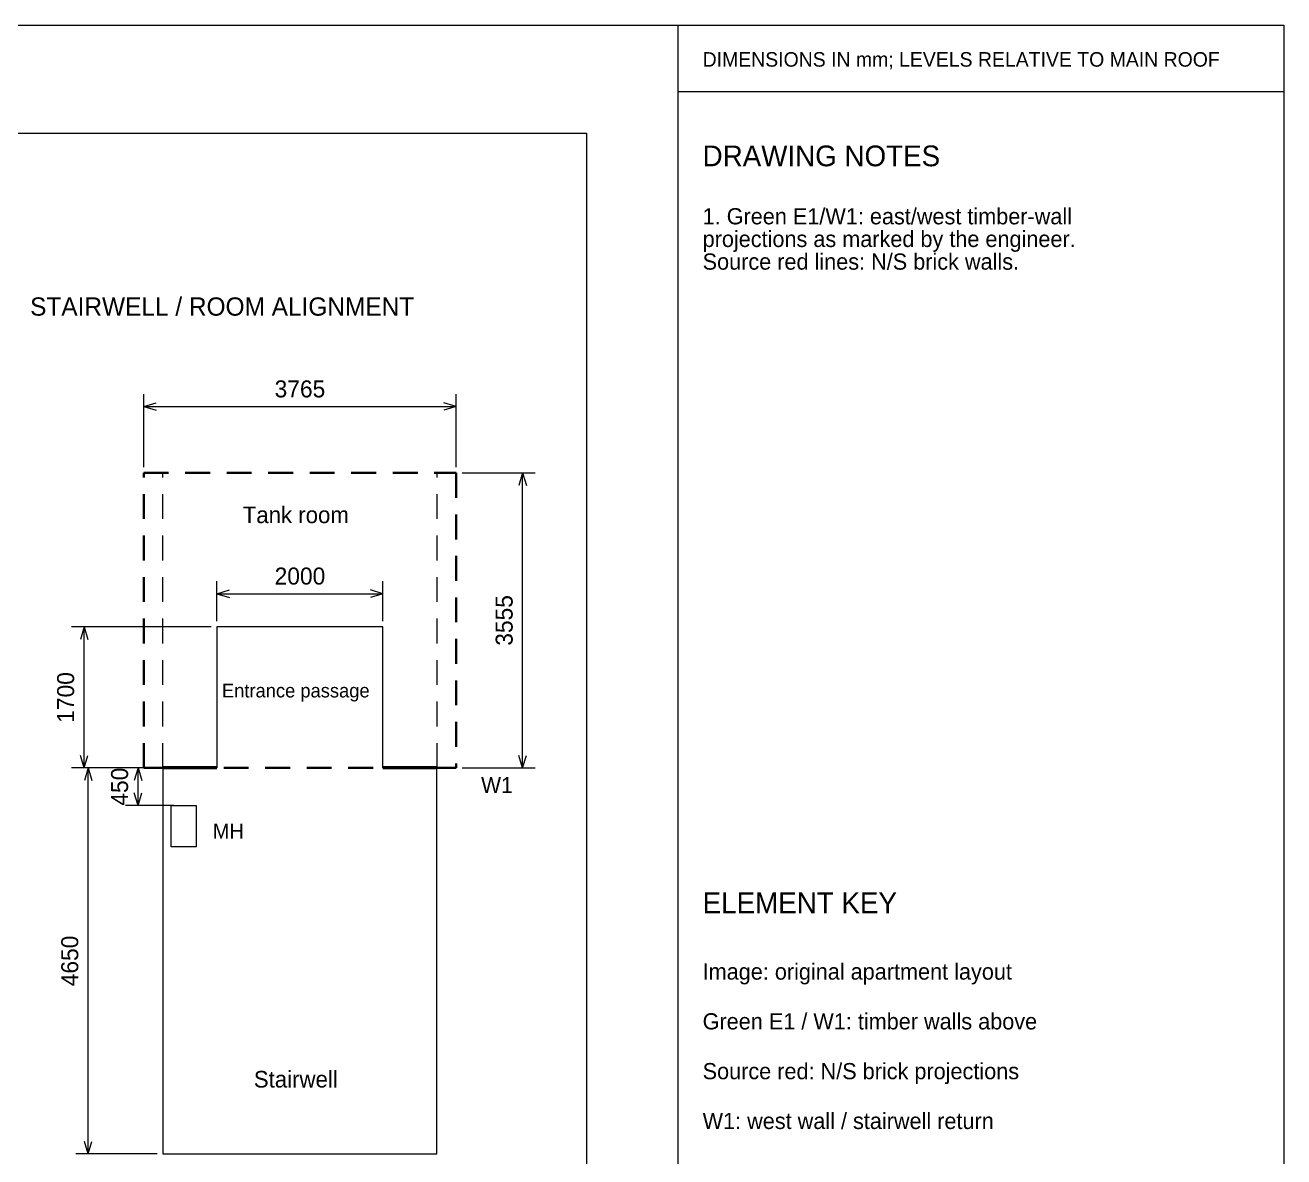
# Paper-space layout '04 Roof Support Layout' of a CAD drawing. Header units: millimetres. Extents: x 5 to 415, y 7 to 290.
# Drawn here: x 263.4 to 415, y 153.7 to 290 of the extents above; entities that cross this region are included whole.
import ezdxf
from ezdxf.enums import TextEntityAlignment as Align

# ---------------------------------------------------------------- set-up
doc = ezdxf.new("R2010")
doc.units = ezdxf.units.MM
doc.linetypes.add('SURVEY_DASH', pattern=[5, 3, -2])
for name, color, linetype in [('DIMENSIONS', 7, 'Continuous'), ('LOAD_PATH', 7, 'Continuous'), ('PROJECTIONS', 7, 'Continuous'), ('SCHEMATIC', 7, 'Continuous'), ('SHEET', 7, 'Continuous'), ('TEXT', 7, 'Continuous')]:
    doc.layers.add(name, color=color, linetype=linetype)

# ---------------------------------------------------------------- blocks, each defined once
blk = doc.blocks.new('SHEET_04')
at = {"layer": 'DIMENSIONS', "lineweight": 13}
for p, q in [((277.68, 236.75), (277.68, 245.55)), ((315.32, 236.75), (315.32, 245.55)), ((277.68, 244.05), (315.32, 244.05)), ((316.02, 236.05), (324.82, 236.05)), ((323.32, 200.5), (323.32, 236.05)), ((286.5, 218.2), (286.5, 223)), ((306.5, 218.2), (306.5, 223)), ((286.5, 221.5), (306.5, 221.5)), ((285.8, 217.5), (269, 217.5)), ((270.5, 200.5), (270.5, 217.5)), ((285.8, 200.5), (269, 200.5)), ((279.3, 200.5), (269.5, 200.5)), ((271, 154), (271, 200.5)), ((281.3, 200.5), (275.5, 200.5)), ((277, 196), (277, 200.5)), ((316.02, 200.5), (324.82, 200.5)), ((281.3, 196), (275.5, 196)), ((279.3, 154), (269.5, 154))]:
    blk.add_line(p, q, dxfattribs=at)
at = {"layer": 'DIMENSIONS', "lineweight": 15}
for p, q in [((277.68, 244.05), (279.18, 244.5)), ((315.32, 244.05), (313.82, 244.5)), ((277.68, 244.05), (279.18, 243.6)), ((315.32, 244.05), (313.82, 243.6)), ((323.32, 236.05), (322.88, 234.55)), ((323.32, 236.05), (323.77, 234.55)), ((286.5, 221.5), (288, 221.95)), ((286.5, 221.5), (288, 221.05)), ((306.5, 221.5), (305, 221.95)), ((306.5, 221.5), (305, 221.05)), ((270.5, 217.5), (270.05, 216)), ((270.5, 217.5), (270.95, 216)), ((270.5, 200.5), (270.05, 202)), ((270.5, 200.5), (270.95, 202)), ((323.32, 200.5), (322.88, 202)), ((323.32, 200.5), (323.77, 202)), ((271, 200.5), (270.55, 199)), ((271, 200.5), (271.45, 199)), ((277, 200.5), (276.55, 199)), ((277, 200.5), (277.45, 199)), ((277, 196), (276.55, 197.5)), ((277, 196), (277.45, 197.5)), ((271, 154), (270.55, 155.5)), ((271, 154), (271.45, 155.5))]:
    blk.add_line(p, q, dxfattribs=at)
at = {"layer": 'LOAD_PATH', "lineweight": 50}
for p, q in [((286.5, 200.5), (280, 200.5)), ((313, 200.5), (306.5, 200.5))]:
    blk.add_line(p, q, dxfattribs=at)
at = {"layer": 'PROJECTIONS', "linetype": 'SURVEY_DASH', "lineweight": 35}
for p, q in [((277.68, 200.5), (277.68, 236.05)), ((277.68, 236.05), (315.32, 236.05)), ((315.32, 236.05), (315.32, 200.5)), ((315.32, 200.5), (277.68, 200.5))]:
    blk.add_line(p, q, dxfattribs=at)
at = {"layer": 'PROJECTIONS', "linetype": 'SURVEY_DASH', "lineweight": 15}
for p, q in [((279.98, 200.5), (279.98, 236.05)), ((313.02, 200.5), (313.02, 236.05))]:
    blk.add_line(p, q, dxfattribs=at)
at = {"layer": 'SCHEMATIC', "lineweight": 18}
for p, q in [((306.5, 217.5), (286.5, 217.5)), ((286.5, 217.5), (286.5, 200.5)), ((306.5, 200.5), (306.5, 217.5)), ((286.5, 200.5), (280, 200.5)), ((280, 200.5), (280, 154)), ((313, 200.5), (306.5, 200.5)), ((313, 154), (313, 200.5)), ((280, 154), (313, 154))]:
    blk.add_line(p, q, dxfattribs=at)
at = {"layer": 'SCHEMATIC', "lineweight": 13}
for p, q in [((281, 196), (284, 196)), ((281, 191), (281, 196)), ((284, 196), (284, 191)), ((284, 191), (281, 191))]:
    blk.add_line(p, q, dxfattribs=at)
at = {"layer": 'SHEET', "lineweight": 18}
for p, q in [((5, 290), (415, 290)), ((342, 290), (342, 7)), ((415, 290), (415, 7)), ((342, 282), (415, 282)), ((15, 277), (331, 277)), ((331, 277), (331, 17))]:
    blk.add_line(p, q, dxfattribs=at)
at = {"layer": 'DIMENSIONS'}
for s, p in [('3765', (296.5, 245.15)), ('2000', (296.5, 222.6))]:
    blk.add_text(s, height=2.05, dxfattribs=at).set_placement(p, align=Align.CENTER)
for s, p in [('3555', (322.12, 218.28)), ('1700', (269.3, 209)), ('450', (275.8, 198.25)), ('4650', (269.8, 177.25))]:
    blk.add_text(s, height=2.05, rotation=90, dxfattribs=at).set_placement(p, align=Align.CENTER)
at = {"layer": 'TEXT'}
for s, height, p in [('DIMENSIONS IN mm; LEVELS RELATIVE TO MAIN ROOF', 1.75, (345, 285)), ('DRAWING NOTES', 2.5, (345, 273)), ('1. Green E1/W1: east/west timber-wall', 1.95, (345, 266)), ('projections as marked by the engineer.', 1.95, (345, 263.27)), ('Source red lines: N/S brick walls.', 1.95, (345, 260.54)), ('STAIRWELL / ROOM ALIGNMENT', 2.2, (264, 255)), ('W1', 1.9, (318.32, 197.5)), ('MH', 1.8, (286, 192)), ('ELEMENT KEY', 2.5, (345, 183)), ('Image: original apartment layout', 1.95, (345, 175)), ('Green E1 / W1: timber walls above', 1.95, (345, 169)), ('Source red: N/S brick projections', 1.95, (345, 163)), ('W1: west wall / stairwell return', 1.95, (345, 157))]:
    blk.add_text(s, height=height, dxfattribs=at).set_placement(p)
for s, height, p in [('Tank room', 2, (296, 230)), ('Entrance passage', 1.65, (296, 209)), ('Stairwell', 2, (296, 162))]:
    blk.add_text(s, height=height, dxfattribs=at).set_placement(p, align=Align.CENTER)

psp = doc.layouts.new('04 Roof Support Layout')

# ---------------------------------------------------------------- block references
psp.add_blockref('SHEET_04', (0, 0))

doc.saveas('drawing.dxf')
